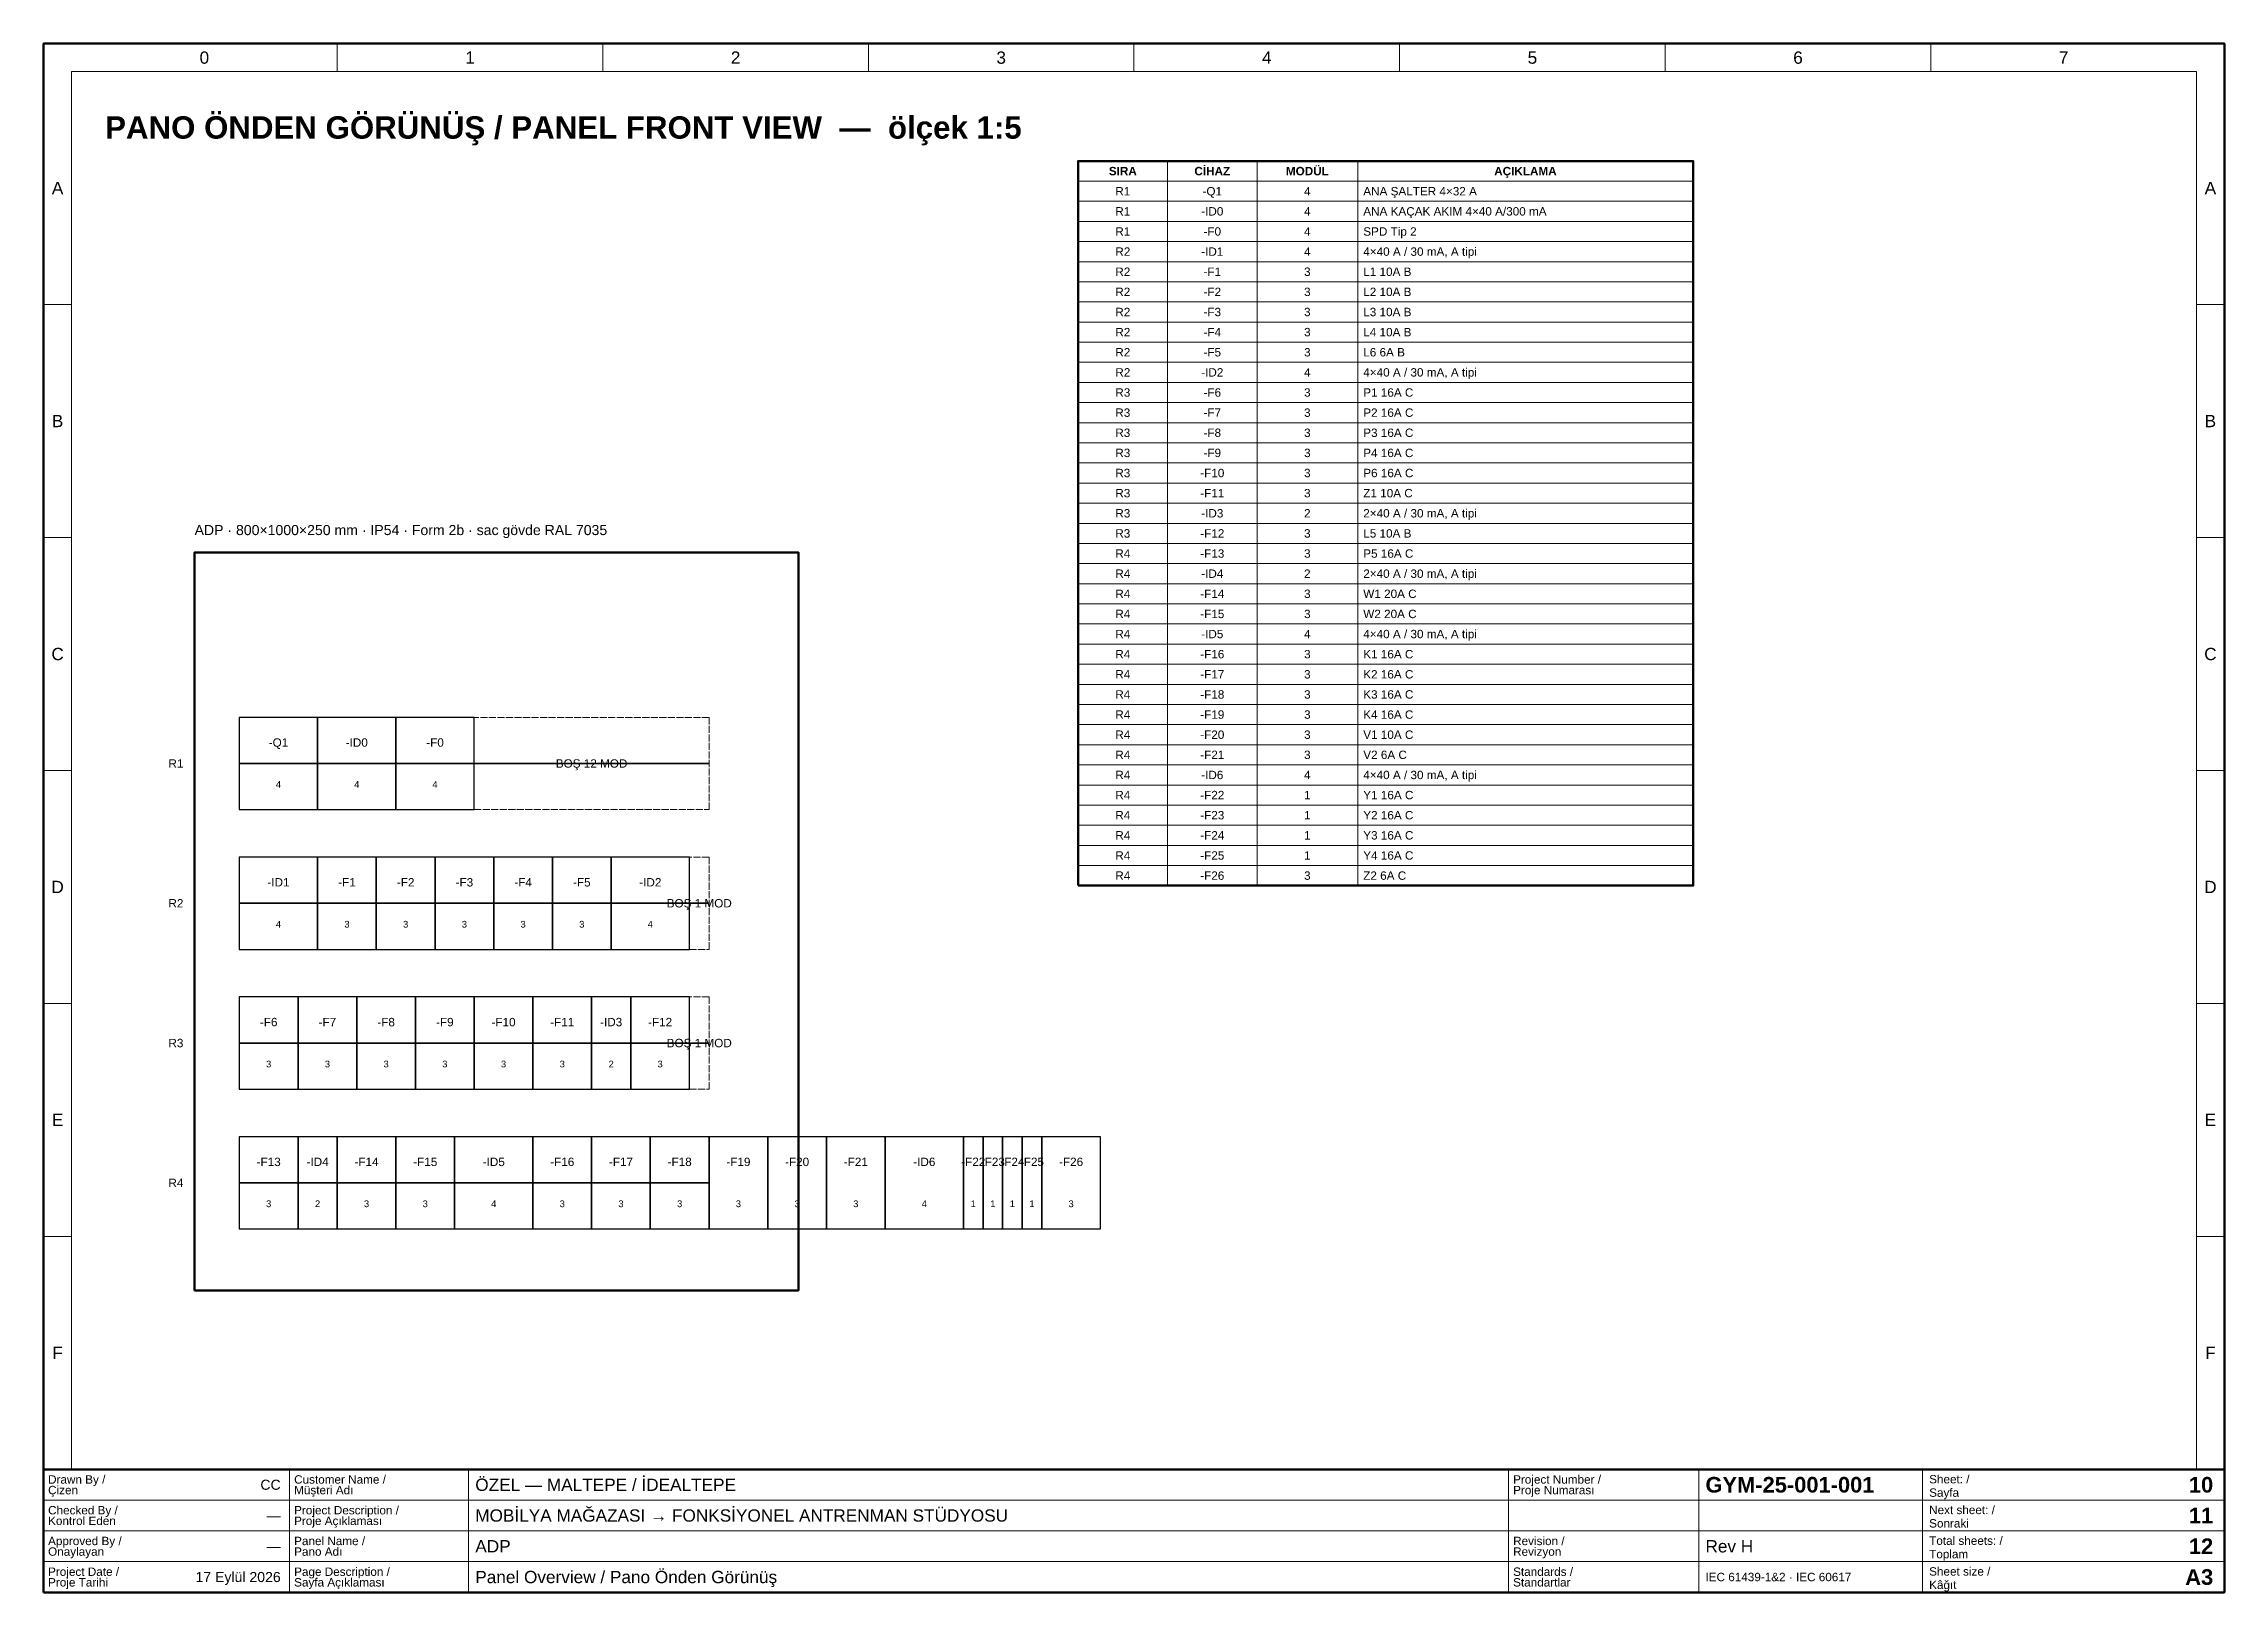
# Paper-space layout '10 Panel Overview - Pano Önden Görünüş' of a CAD drawing. Header units: millimetres. Extents: x 20 to 410, y 10 to 287.
import ezdxf
from ezdxf.enums import TextEntityAlignment as Align

# ---------------------------------------------------------------- set-up
doc = ezdxf.new("R2010")
doc.units = ezdxf.units.MM
doc.linetypes.add('DASHED', pattern=[1.524, 1.27, -0.254])
for name, color, linetype, lineweight in [('E-SEMA-ANTET', 7, 'Continuous', 50), ('E-SEMA-SEMBOL', 7, 'Continuous', 35), ('E-SEMA-YAZI', 7, 'Continuous', 18), ('E-SEMA-YUK', 8, 'DASHED', 18), ('E-SEMA-ZON', 8, 'Continuous', 18)]:
    doc.layers.add(name, color=color, linetype=linetype, lineweight=lineweight)
doc.styles.add('GYM', font='arial.ttf')
doc.styles.add('GYM-B', font='arialbd.ttf')

psp = doc.layouts.new('10 Panel Overview - Pano Önden Görünüş')

# ---------------------------------------------------------------- linework, layer by layer
at = {"layer": 'E-SEMA-ANTET', "lineweight": 13}
for p, q in [((221, 136.4), (221, 266)), ((237, 136.4), (237, 266)), ((255, 136.4), (255, 266)), ((205, 262.4), (315, 262.4)), ((205, 258.8), (315, 258.8)), ((205, 255.2), (315, 255.2)), ((205, 251.6), (315, 251.6)), ((205, 248), (315, 248)), ((205, 244.4), (315, 244.4)), ((205, 240.8), (315, 240.8)), ((205, 237.2), (315, 237.2)), ((205, 233.6), (315, 233.6)), ((205, 230), (315, 230)), ((205, 226.4), (315, 226.4)), ((205, 222.8), (315, 222.8)), ((205, 219.2), (315, 219.2)), ((205, 215.6), (315, 215.6)), ((205, 212), (315, 212)), ((205, 208.4), (315, 208.4)), ((205, 204.8), (315, 204.8)), ((205, 201.2), (315, 201.2)), ((205, 197.6), (315, 197.6)), ((205, 194), (315, 194)), ((205, 190.4), (315, 190.4)), ((205, 186.8), (315, 186.8)), ((205, 183.2), (315, 183.2)), ((205, 179.6), (315, 179.6)), ((205, 176), (315, 176)), ((205, 172.4), (315, 172.4)), ((205, 168.8), (315, 168.8)), ((205, 165.2), (315, 165.2)), ((205, 161.6), (315, 161.6)), ((205, 158), (315, 158)), ((205, 154.4), (315, 154.4)), ((205, 150.8), (315, 150.8)), ((205, 147.2), (315, 147.2)), ((205, 143.6), (315, 143.6)), ((205, 140), (315, 140))]:
    psp.add_line(p, q, dxfattribs=at)
at = {"layer": 'E-SEMA-ANTET', "lineweight": 18}
for p, q in [((64, 10), (64, 32)), ((96, 10), (96, 32)), ((282, 10), (282, 32)), ((316, 10), (316, 32)), ((356, 10), (356, 32)), ((20, 26.5), (410, 26.5)), ((20, 21), (410, 21)), ((20, 15.5), (410, 15.5))]:
    psp.add_line(p, q, dxfattribs=at)
at = {"layer": 'E-SEMA-ANTET', "lineweight": 70}
psp.add_lwpolyline([(20, 10), (410, 10), (410, 287), (20, 287)], close=True, dxfattribs=at)
at = {"layer": 'E-SEMA-ANTET', "lineweight": 50}
for points in [[(205, 136.4), (315, 136.4), (315, 266), (205, 266)], [(47, 64), (155, 64), (155, 196), (47, 196)], [(20, 10), (410, 10), (410, 32), (20, 32)]]:
    psp.add_lwpolyline(points, close=True, dxfattribs=at)
at = {"layer": 'E-SEMA-SEMBOL', "lineweight": 35}
for p, q in [((55, 158.25), (139, 158.25)), ((55, 133.25), (139, 133.25)), ((55, 108.25), (139, 108.25)), ((55, 83.25), (139, 83.25))]:
    psp.add_line(p, q, dxfattribs=at)
at = {"layer": 'E-SEMA-SEMBOL', "lineweight": 25}
for points in [[(55, 150), (69, 150), (69, 166.5), (55, 166.5)], [(69, 150), (83, 150), (83, 166.5), (69, 166.5)], [(83, 150), (97, 150), (97, 166.5), (83, 166.5)], [(55, 125), (69, 125), (69, 141.5), (55, 141.5)], [(69, 125), (79.5, 125), (79.5, 141.5), (69, 141.5)], [(79.5, 125), (90, 125), (90, 141.5), (79.5, 141.5)], [(90, 125), (100.5, 125), (100.5, 141.5), (90, 141.5)], [(100.5, 125), (111, 125), (111, 141.5), (100.5, 141.5)], [(111, 125), (121.5, 125), (121.5, 141.5), (111, 141.5)], [(121.5, 125), (135.5, 125), (135.5, 141.5), (121.5, 141.5)], [(55, 100), (65.5, 100), (65.5, 116.5), (55, 116.5)], [(65.5, 100), (76, 100), (76, 116.5), (65.5, 116.5)], [(76, 100), (86.5, 100), (86.5, 116.5), (76, 116.5)], [(86.5, 100), (97, 100), (97, 116.5), (86.5, 116.5)], [(97, 100), (107.5, 100), (107.5, 116.5), (97, 116.5)], [(107.5, 100), (118, 100), (118, 116.5), (107.5, 116.5)], [(118, 100), (125, 100), (125, 116.5), (118, 116.5)], [(125, 100), (135.5, 100), (135.5, 116.5), (125, 116.5)], [(55, 75), (65.5, 75), (65.5, 91.5), (55, 91.5)], [(65.5, 75), (72.5, 75), (72.5, 91.5), (65.5, 91.5)], [(72.5, 75), (83, 75), (83, 91.5), (72.5, 91.5)], [(83, 75), (93.5, 75), (93.5, 91.5), (83, 91.5)], [(93.5, 75), (107.5, 75), (107.5, 91.5), (93.5, 91.5)], [(107.5, 75), (118, 75), (118, 91.5), (107.5, 91.5)], [(118, 75), (128.5, 75), (128.5, 91.5), (118, 91.5)], [(128.5, 75), (139, 75), (139, 91.5), (128.5, 91.5)], [(139, 75), (149.5, 75), (149.5, 91.5), (139, 91.5)], [(149.5, 75), (160, 75), (160, 91.5), (149.5, 91.5)], [(160, 75), (170.5, 75), (170.5, 91.5), (160, 91.5)], [(170.5, 75), (184.5, 75), (184.5, 91.5), (170.5, 91.5)], [(184.5, 75), (188, 75), (188, 91.5), (184.5, 91.5)], [(188, 75), (191.5, 75), (191.5, 91.5), (188, 91.5)], [(191.5, 75), (195, 75), (195, 91.5), (191.5, 91.5)], [(195, 75), (198.5, 75), (198.5, 91.5), (195, 91.5)], [(198.5, 75), (209, 75), (209, 91.5), (198.5, 91.5)]]:
    psp.add_lwpolyline(points, close=True, dxfattribs=at)
at = {"layer": 'E-SEMA-YUK', "linetype": 'DASHED', "lineweight": 18}
for points in [[(97, 150), (139, 150), (139, 166.5), (97, 166.5)], [(135.5, 125), (139, 125), (139, 141.5), (135.5, 141.5)], [(135.5, 100), (139, 100), (139, 116.5), (135.5, 116.5)]]:
    psp.add_lwpolyline(points, close=True, dxfattribs=at)
at = {"layer": 'E-SEMA-ZON', "lineweight": 18}
for p, q in [((72.5, 282), (72.5, 287)), ((120, 282), (120, 287)), ((167.5, 282), (167.5, 287)), ((215, 282), (215, 287)), ((262.5, 282), (262.5, 287)), ((310, 282), (310, 287)), ((357.5, 282), (357.5, 287)), ((20, 240.33), (25, 240.33)), ((405, 240.33), (410, 240.33)), ((20, 198.67), (25, 198.67)), ((405, 198.67), (410, 198.67)), ((20, 157), (25, 157)), ((405, 157), (410, 157)), ((20, 115.33), (25, 115.33)), ((405, 115.33), (410, 115.33)), ((20, 73.67), (25, 73.67)), ((405, 73.67), (410, 73.67)), ((72.5, 32), (72.5, 32)), ((120, 32), (120, 32)), ((167.5, 32), (167.5, 32)), ((215, 32), (215, 32)), ((262.5, 32), (262.5, 32)), ((310, 32), (310, 32)), ((357.5, 32), (357.5, 32))]:
    psp.add_line(p, q, dxfattribs=at)
psp.add_lwpolyline([(25, 32), (405, 32), (405, 282), (25, 282)], close=True, dxfattribs=at)

# ---------------------------------------------------------------- texts
at = {"layer": 'E-SEMA-ANTET', "style": 'GYM-B'}
for s, p in [('CİHAZ', (229, 264.2)), ('MODÜL', (246, 264.2)), ('SIRA', (213, 264.2)), ('AÇIKLAMA', (285, 264.2))]:
    psp.add_text(s, height=1.5, dxfattribs=at).set_placement(p, align=Align.MIDDLE_CENTER)
at = {"layer": 'E-SEMA-ANTET'}
for s, height, style, p in [('Çizen', 1.5, 'GYM', (20.8, 28.3)), ('Drawn By /', 1.5, 'GYM', (20.8, 30.2)), ('Customer Name /', 1.5, 'GYM', (64.8, 30.2)), ('Müşteri Adı', 1.5, 'GYM', (64.8, 28.3)), ('ÖZEL — MALTEPE / İDEALTEPE', 2.2, 'GYM', (97.2, 29.25)), ('Project Number /', 1.5, 'GYM', (282.8, 30.2)), ('Proje Numarası', 1.5, 'GYM', (282.8, 28.3)), ('GYM-25-001-001', 2.8, 'GYM-B', (317.2, 29.25)), ('Sheet: /', 1.5, 'GYM', (357.2, 30.25)), ('Sayfa', 1.5, 'GYM', (357.2, 27.85)), ('Checked By /', 1.5, 'GYM', (20.8, 24.7)), ('Kontrol Eden', 1.5, 'GYM', (20.8, 22.8)), ('Project Description /', 1.5, 'GYM', (64.8, 24.7)), ('Proje Açıklaması', 1.5, 'GYM', (64.8, 22.8)), ('MOBİLYA MAĞAZASI → FONKSİYONEL ANTRENMAN STÜDYOSU', 2.2, 'GYM', (97.2, 23.75)), ('Next sheet: /', 1.5, 'GYM', (357.2, 24.75)), ('Approved By /', 1.5, 'GYM', (20.8, 19.2)), ('Panel Name /', 1.5, 'GYM', (64.8, 19.2)), ('Revision /', 1.5, 'GYM', (282.8, 19.2)), ('Total sheets: /', 1.5, 'GYM', (357.2, 19.25)), ('Sonraki', 1.5, 'GYM', (357.2, 22.35)), ('Onaylayan', 1.5, 'GYM', (20.8, 17.3)), ('Pano Adı', 1.5, 'GYM', (64.8, 17.3)), ('ADP', 2.2, 'GYM', (97.2, 18.25)), ('Revizyon', 1.5, 'GYM', (282.8, 17.3)), ('Rev H', 2.2, 'GYM', (317.2, 18.25)), ('Toplam', 1.5, 'GYM', (357.2, 16.85)), ('Project Date /', 1.5, 'GYM', (20.8, 13.7)), ('Proje Tarihi', 1.5, 'GYM', (20.8, 11.8)), ('Sayfa Açıklaması', 1.5, 'GYM', (64.8, 11.8)), ('Page Description /', 1.5, 'GYM', (64.8, 13.7)), ('Panel Overview / Pano Önden Görünüş', 2.2, 'GYM', (97.2, 12.75)), ('Standards /', 1.5, 'GYM', (282.8, 13.7)), ('Standartlar', 1.5, 'GYM', (282.8, 11.8)), ('IEC 61439-1&2 · IEC 60617', 1.5, 'GYM', (317.2, 12.75)), ('Sheet size /', 1.5, 'GYM', (357.2, 13.75)), ('Kâğıt', 1.5, 'GYM', (357.2, 11.35))]:
    psp.add_text(s, height=height, dxfattribs=dict(at, style=style)).set_placement(p, align=Align.MIDDLE_LEFT)
for s, height, style, p in [('CC', 1.8, 'GYM', (62.4, 29.25)), ('10', 2.8, 'GYM-B', (408, 29.25)), ('—', 1.8, 'GYM', (62.4, 23.75)), ('11', 2.8, 'GYM-B', (408, 23.75)), ('12', 2.8, 'GYM-B', (408, 18.25)), ('—', 1.8, 'GYM', (62.4, 18.25)), ('17 Eylül 2026', 1.8, 'GYM', (62.4, 12.75)), ('A3', 2.8, 'GYM-B', (408, 12.75))]:
    psp.add_text(s, height=height, dxfattribs=dict(at, style=style)).set_placement(p, align=Align.MIDDLE_RIGHT)
at = {"layer": 'E-SEMA-YAZI'}
for s, height, style, p in [('PANO ÖNDEN GÖRÜNÜŞ / PANEL FRONT VIEW  —  ölçek 1:5', 4, 'GYM-B', (31, 272)), ('ANA ŞALTER 4×32 A', 1.5, 'GYM', (256, 260.6)), ('ANA KAÇAK AKIM 4×40 A/300 mA', 1.5, 'GYM', (256, 257)), ('SPD Tip 2', 1.5, 'GYM', (256, 253.4)), ('4×40 A / 30 mA, A tipi', 1.5, 'GYM', (256, 249.8)), ('L1 10A B', 1.5, 'GYM', (256, 246.2)), ('L2 10A B', 1.5, 'GYM', (256, 242.6)), ('L3 10A B', 1.5, 'GYM', (256, 239)), ('L4 10A B', 1.5, 'GYM', (256, 235.4)), ('L6 6A B', 1.5, 'GYM', (256, 231.8)), ('4×40 A / 30 mA, A tipi', 1.5, 'GYM', (256, 228.2)), ('P1 16A C', 1.5, 'GYM', (256, 224.6)), ('P2 16A C', 1.5, 'GYM', (256, 221)), ('P3 16A C', 1.5, 'GYM', (256, 217.4)), ('P4 16A C', 1.5, 'GYM', (256, 213.8)), ('P6 16A C', 1.5, 'GYM', (256, 210.2)), ('Z1 10A C', 1.5, 'GYM', (256, 206.6)), ('2×40 A / 30 mA, A tipi', 1.5, 'GYM', (256, 203)), ('ADP · 800×1000×250 mm · IP54 · Form 2b · sac gövde RAL 7035', 1.8, 'GYM', (47, 200)), ('L5 10A B', 1.5, 'GYM', (256, 199.4)), ('P5 16A C', 1.5, 'GYM', (256, 195.8)), ('2×40 A / 30 mA, A tipi', 1.5, 'GYM', (256, 192.2)), ('W1 20A C', 1.5, 'GYM', (256, 188.6)), ('W2 20A C', 1.5, 'GYM', (256, 185)), ('4×40 A / 30 mA, A tipi', 1.5, 'GYM', (256, 181.4)), ('K1 16A C', 1.5, 'GYM', (256, 177.8)), ('K2 16A C', 1.5, 'GYM', (256, 174.2)), ('K3 16A C', 1.5, 'GYM', (256, 170.6)), ('K4 16A C', 1.5, 'GYM', (256, 167)), ('V1 10A C', 1.5, 'GYM', (256, 163.4)), ('V2 6A C', 1.5, 'GYM', (256, 159.8)), ('4×40 A / 30 mA, A tipi', 1.5, 'GYM', (256, 156.2)), ('Y1 16A C', 1.5, 'GYM', (256, 152.6)), ('Y2 16A C', 1.5, 'GYM', (256, 149)), ('Y3 16A C', 1.5, 'GYM', (256, 145.4)), ('Y4 16A C', 1.5, 'GYM', (256, 141.8)), ('Z2 6A C', 1.5, 'GYM', (256, 138.2))]:
    psp.add_text(s, height=height, dxfattribs=dict(at, style=style)).set_placement(p, align=Align.MIDDLE_LEFT)
at = {"layer": 'E-SEMA-YAZI', "style": 'GYM'}
for s, height, p in [('R1', 1.5, (213, 260.6)), ('-Q1', 1.5, (229, 260.6)), ('4', 1.5, (246, 260.6)), ('R1', 1.5, (213, 257)), ('-ID0', 1.5, (229, 257)), ('4', 1.5, (246, 257)), ('R1', 1.5, (213, 253.4)), ('-F0', 1.5, (229, 253.4)), ('4', 1.5, (246, 253.4)), ('R2', 1.5, (213, 249.8)), ('-ID1', 1.5, (229, 249.8)), ('4', 1.5, (246, 249.8)), ('R2', 1.5, (213, 246.2)), ('-F1', 1.5, (229, 246.2)), ('3', 1.5, (246, 246.2)), ('R2', 1.5, (213, 242.6)), ('-F2', 1.5, (229, 242.6)), ('3', 1.5, (246, 242.6)), ('R2', 1.5, (213, 239)), ('-F3', 1.5, (229, 239)), ('3', 1.5, (246, 239)), ('R2', 1.5, (213, 235.4)), ('-F4', 1.5, (229, 235.4)), ('3', 1.5, (246, 235.4)), ('R2', 1.5, (213, 231.8)), ('-F5', 1.5, (229, 231.8)), ('3', 1.5, (246, 231.8)), ('R2', 1.5, (213, 228.2)), ('-ID2', 1.5, (229, 228.2)), ('4', 1.5, (246, 228.2)), ('R3', 1.5, (213, 224.6)), ('-F6', 1.5, (229, 224.6)), ('3', 1.5, (246, 224.6)), ('R3', 1.5, (213, 221)), ('-F7', 1.5, (229, 221)), ('3', 1.5, (246, 221)), ('R3', 1.5, (213, 217.4)), ('R3', 1.5, (213, 213.8)), ('-F8', 1.5, (229, 217.4)), ('-F9', 1.5, (229, 213.8)), ('3', 1.5, (246, 217.4)), ('3', 1.5, (246, 213.8)), ('R3', 1.5, (213, 210.2)), ('-F10', 1.5, (229, 210.2)), ('3', 1.5, (246, 210.2)), ('R3', 1.5, (213, 206.6)), ('-F11', 1.5, (229, 206.6)), ('3', 1.5, (246, 206.6)), ('R3', 1.5, (213, 203)), ('-ID3', 1.5, (229, 203)), ('2', 1.5, (246, 203)), ('R3', 1.5, (213, 199.4)), ('-F12', 1.5, (229, 199.4)), ('3', 1.5, (246, 199.4)), ('R4', 1.5, (213, 195.8)), ('-F13', 1.5, (229, 195.8)), ('3', 1.5, (246, 195.8)), ('R4', 1.5, (213, 192.2)), ('-ID4', 1.5, (229, 192.2)), ('2', 1.5, (246, 192.2)), ('R4', 1.5, (213, 188.6)), ('-F14', 1.5, (229, 188.6)), ('3', 1.5, (246, 188.6)), ('R4', 1.5, (213, 185)), ('-F15', 1.5, (229, 185)), ('3', 1.5, (246, 185)), ('R4', 1.5, (213, 181.4)), ('-ID5', 1.5, (229, 181.4)), ('4', 1.5, (246, 181.4)), ('R4', 1.5, (213, 177.8)), ('-F16', 1.5, (229, 177.8)), ('3', 1.5, (246, 177.8)), ('R4', 1.5, (213, 174.2)), ('-F17', 1.5, (229, 174.2)), ('3', 1.5, (246, 174.2)), ('R4', 1.5, (213, 170.6)), ('R4', 1.5, (213, 167)), ('-F18', 1.5, (229, 170.6)), ('-F19', 1.5, (229, 167)), ('3', 1.5, (246, 170.6)), ('3', 1.5, (246, 167)), ('R4', 1.5, (213, 163.4)), ('-F20', 1.5, (229, 163.4)), ('3', 1.5, (246, 163.4)), ('-Q1', 1.5, (62, 162)), ('-ID0', 1.5, (76, 162)), ('-F0', 1.5, (90, 162)), ('R4', 1.5, (213, 159.8)), ('-F21', 1.5, (229, 159.8)), ('3', 1.5, (246, 159.8)), ('BOŞ 12 MOD', 1.5, (118, 158.25)), ('R4', 1.5, (213, 156.2)), ('-ID6', 1.5, (229, 156.2)), ('4', 1.5, (246, 156.2)), ('4', 1.2, (62, 154.5)), ('4', 1.2, (76, 154.5)), ('4', 1.2, (90, 154.5)), ('R4', 1.5, (213, 152.6)), ('-F22', 1.5, (229, 152.6)), ('1', 1.5, (246, 152.6)), ('R4', 1.5, (213, 149)), ('-F23', 1.5, (229, 149)), ('1', 1.5, (246, 149)), ('R4', 1.5, (213, 145.4)), ('-F24', 1.5, (229, 145.4)), ('1', 1.5, (246, 145.4)), ('R4', 1.5, (213, 141.8)), ('-F25', 1.5, (229, 141.8)), ('1', 1.5, (246, 141.8)), ('-ID1', 1.5, (62, 137)), ('-F1', 1.5, (74.25, 137)), ('-F2', 1.5, (84.75, 137)), ('-F3', 1.5, (95.25, 137)), ('-F4', 1.5, (105.75, 137)), ('-F5', 1.5, (116.25, 137)), ('-ID2', 1.5, (128.5, 137)), ('R4', 1.5, (213, 138.2)), ('-F26', 1.5, (229, 138.2)), ('3', 1.5, (246, 138.2)), ('BOŞ 1 MOD', 1.5, (137.25, 133.25)), ('4', 1.2, (62, 129.5)), ('3', 1.2, (74.25, 129.5)), ('3', 1.2, (84.75, 129.5)), ('3', 1.2, (95.25, 129.5)), ('3', 1.2, (105.75, 129.5)), ('3', 1.2, (116.25, 129.5)), ('4', 1.2, (128.5, 129.5)), ('-F6', 1.5, (60.25, 112)), ('-F7', 1.5, (70.75, 112)), ('-F8', 1.5, (81.25, 112)), ('-F9', 1.5, (91.75, 112)), ('-F10', 1.5, (102.25, 112)), ('-F11', 1.5, (112.75, 112)), ('-ID3', 1.5, (121.5, 112)), ('-F12', 1.5, (130.25, 112)), ('BOŞ 1 MOD', 1.5, (137.25, 108.25)), ('3', 1.2, (60.25, 104.5)), ('3', 1.2, (70.75, 104.5)), ('3', 1.2, (81.25, 104.5)), ('3', 1.2, (91.75, 104.5)), ('3', 1.2, (102.25, 104.5)), ('3', 1.2, (112.75, 104.5)), ('2', 1.2, (121.5, 104.5)), ('3', 1.2, (130.25, 104.5)), ('-F13', 1.5, (60.25, 87)), ('-ID4', 1.5, (69, 87)), ('-F14', 1.5, (77.75, 87)), ('-F15', 1.5, (88.25, 87)), ('-ID5', 1.5, (100.5, 87)), ('-F16', 1.5, (112.75, 87)), ('-F17', 1.5, (123.25, 87)), ('-F18', 1.5, (133.75, 87)), ('-F19', 1.5, (144.25, 87)), ('-F20', 1.5, (154.75, 87)), ('-F21', 1.5, (165.25, 87)), ('-ID6', 1.5, (177.5, 87)), ('-F22', 1.5, (186.25, 87)), ('-F23', 1.5, (189.75, 87)), ('-F24', 1.5, (193.25, 87)), ('-F25', 1.5, (196.75, 87)), ('-F26', 1.5, (203.75, 87)), ('3', 1.2, (60.25, 79.5)), ('2', 1.2, (69, 79.5)), ('3', 1.2, (77.75, 79.5)), ('3', 1.2, (88.25, 79.5)), ('4', 1.2, (100.5, 79.5)), ('3', 1.2, (112.75, 79.5)), ('3', 1.2, (123.25, 79.5)), ('3', 1.2, (133.75, 79.5)), ('3', 1.2, (144.25, 79.5)), ('3', 1.2, (154.75, 79.5)), ('3', 1.2, (165.25, 79.5)), ('4', 1.2, (177.5, 79.5)), ('1', 1.2, (186.25, 79.5)), ('1', 1.2, (189.75, 79.5)), ('1', 1.2, (193.25, 79.5)), ('1', 1.2, (196.75, 79.5)), ('3', 1.2, (203.75, 79.5))]:
    psp.add_text(s, height=height, dxfattribs=at).set_placement(p, align=Align.MIDDLE_CENTER)
for s, p in [('R1', (45, 158.25)), ('R2', (45, 133.25)), ('R3', (45, 108.25)), ('R4', (45, 83.25))]:
    psp.add_text(s, height=1.5, dxfattribs=at).set_placement(p, align=Align.MIDDLE_RIGHT)
at = {"layer": 'E-SEMA-ZON', "style": 'GYM'}
for s, p in [('0', (48.75, 284.5)), ('1', (96.25, 284.5)), ('2', (143.75, 284.5)), ('3', (191.25, 284.5)), ('4', (238.75, 284.5)), ('5', (286.25, 284.5)), ('6', (333.75, 284.5)), ('7', (381.25, 284.5)), ('A', (22.5, 261.17)), ('A', (407.5, 261.17)), ('B', (22.5, 219.5)), ('B', (407.5, 219.5)), ('C', (22.5, 177.83)), ('C', (407.5, 177.83)), ('D', (22.5, 136.17)), ('D', (407.5, 136.17)), ('E', (22.5, 94.5)), ('E', (407.5, 94.5)), ('F', (22.5, 52.83)), ('F', (407.5, 52.83))]:
    psp.add_text(s, height=2.2, dxfattribs=at).set_placement(p, align=Align.MIDDLE_CENTER)

doc.saveas('drawing.dxf')
